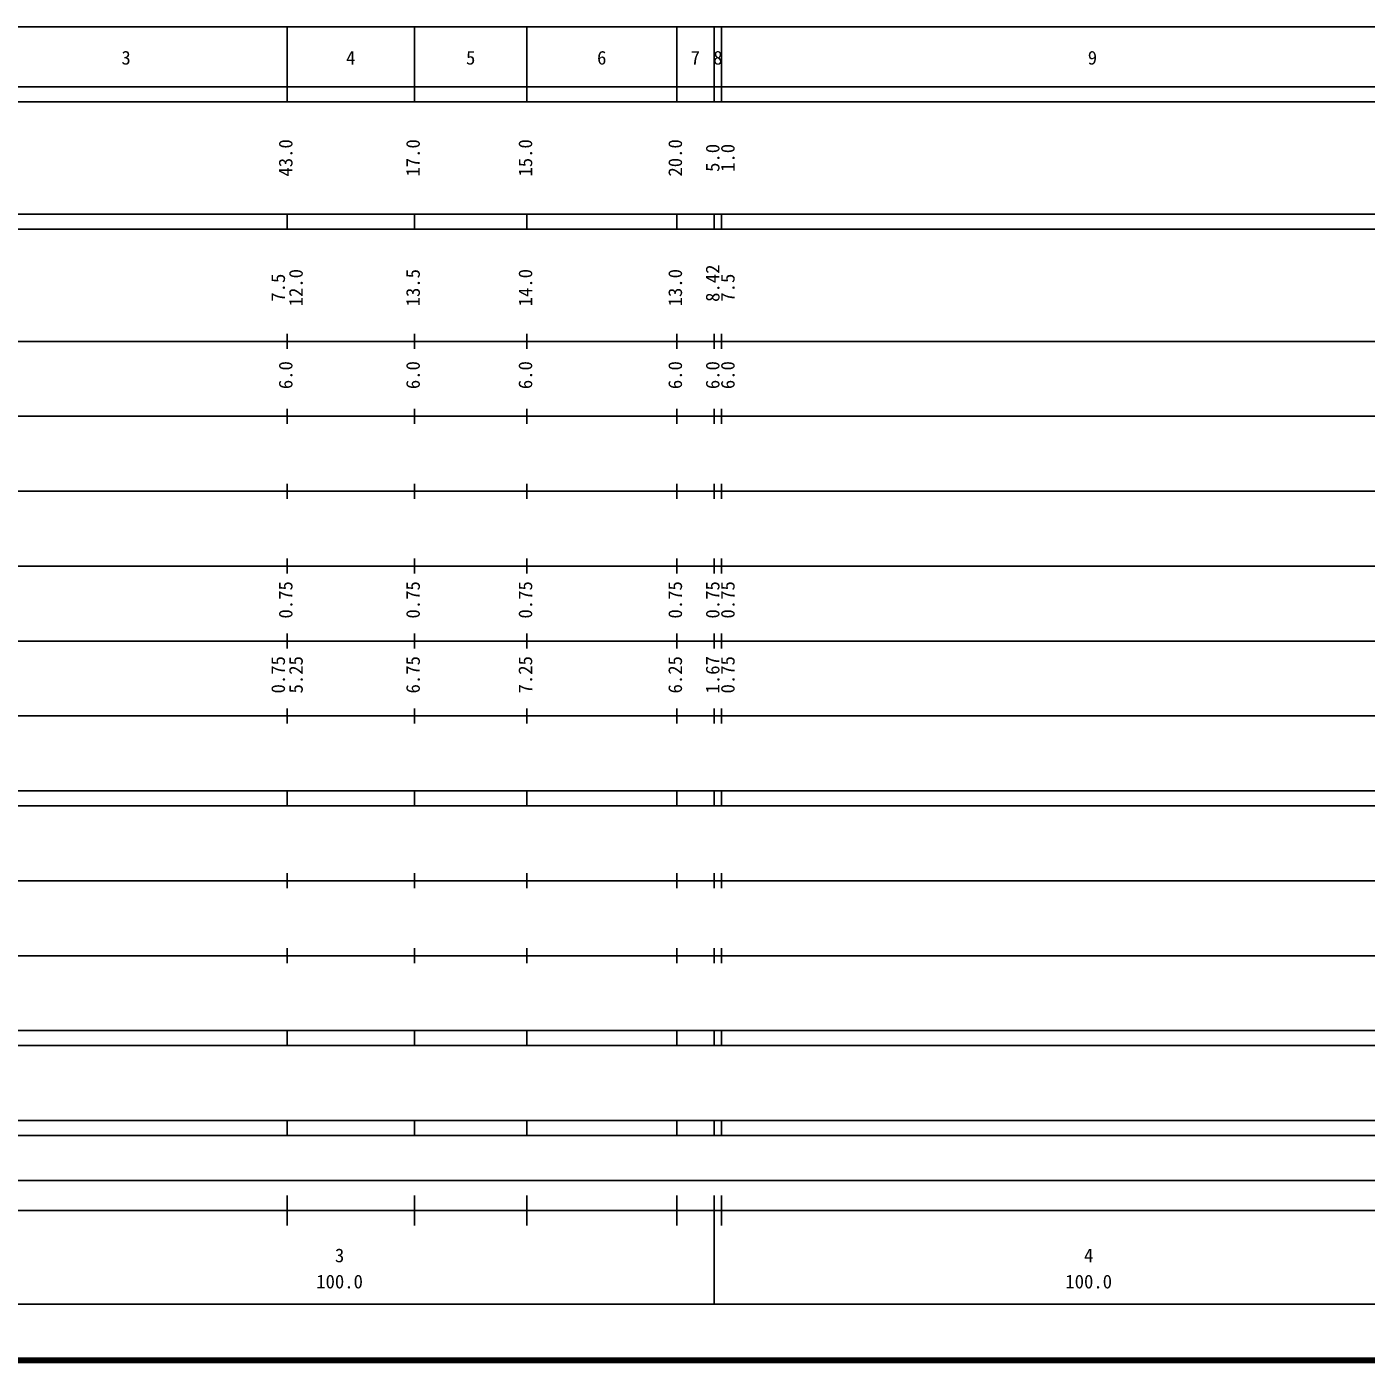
# Model space of a CAD drawing. Units: millimetres, scale not verified. Extents: x 40000 to 680000, y 20000 to 380000.
# Drawn here: x 276246 to 455046, y 20000 to 198000 of the extents above; entities that cross this region are included whole.
import ezdxf
from ezdxf.enums import TextEntityAlignment as Align

# ---------------------------------------------------------------- set-up
doc = ezdxf.new("R2010")
doc.units = ezdxf.units.MM
doc.header["$LTSCALE"] = 1000
doc.layers.add('M-TTL', color=2, linetype='Continuous', lineweight=140)
doc.layers.add('M-TTL-BAND', color=7, linetype='Continuous', lineweight=25)
doc.styles.add('ＭＳ ゴシック', font='')
doc.styles.get('ＭＳ ゴシック').set_extended_font_data('MS Gothic')

msp = doc.modelspace()

# ---------------------------------------------------------------- linework, layer by layer
at = {"layer": 'M-TTL'}
msp.add_line((40000, 20000), (680000, 20000), dxfattribs=at)
at = {"layer": 'M-TTL-BAND'}
for p, q in [((68000, 198000), (579000, 198000)), ((311000, 188000), (311000, 198000)), ((328000, 188000), (328000, 198000)), ((343000, 188000), (343000, 198000)), ((363000, 188000), (363000, 198000)), ((368000, 188000), (368000, 198000)), ((369000, 188000), (369000, 198000)), ((40000, 190000), (579000, 190000)), ((40000, 188000), (579000, 188000)), ((40000, 173000), (579000, 173000)), ((311000, 171000), (311000, 173000)), ((328000, 171000), (328000, 173000)), ((343000, 171000), (343000, 173000)), ((363000, 171000), (363000, 173000)), ((368000, 171000), (368000, 173000)), ((369000, 171000), (369000, 173000)), ((40000, 171000), (579000, 171000)), ((40000, 156000), (579000, 156000)), ((311000, 155000), (311000, 157000)), ((328000, 155000), (328000, 157000)), ((343000, 155000), (343000, 157000)), ((363000, 155000), (363000, 157000)), ((368000, 155000), (368000, 157000)), ((369000, 155000), (369000, 157000)), ((311000, 145000), (311000, 147000)), ((328000, 145000), (328000, 147000)), ((343000, 145000), (343000, 147000)), ((363000, 145000), (363000, 147000)), ((368000, 145000), (368000, 147000)), ((369000, 145000), (369000, 147000)), ((46000, 146000), (579000, 146000)), ((52000, 136000), (579000, 136000)), ((311000, 135000), (311000, 137000)), ((328000, 135000), (328000, 137000)), ((343000, 135000), (343000, 137000)), ((363000, 135000), (363000, 137000)), ((368000, 135000), (368000, 137000)), ((369000, 135000), (369000, 137000)), ((311000, 125000), (311000, 127000)), ((328000, 125000), (328000, 127000)), ((343000, 125000), (343000, 127000)), ((363000, 125000), (363000, 127000)), ((368000, 125000), (368000, 127000)), ((369000, 125000), (369000, 127000)), ((46000, 126000), (579000, 126000)), ((311000, 115000), (311000, 117000)), ((328000, 115000), (328000, 117000)), ((343000, 115000), (343000, 117000)), ((363000, 115000), (363000, 117000)), ((368000, 115000), (368000, 117000)), ((369000, 115000), (369000, 117000)), ((52000, 116000), (579000, 116000)), ((46000, 106000), (579000, 106000)), ((311000, 105000), (311000, 107000)), ((328000, 105000), (328000, 107000)), ((343000, 105000), (343000, 107000)), ((363000, 105000), (363000, 107000)), ((368000, 105000), (368000, 107000)), ((369000, 105000), (369000, 107000)), ((40000, 96000), (579000, 96000)), ((311000, 94000), (311000, 96000)), ((328000, 94000), (328000, 96000)), ((343000, 94000), (343000, 96000)), ((363000, 94000), (363000, 96000)), ((368000, 94000), (368000, 96000)), ((369000, 94000), (369000, 96000)), ((40000, 94000), (579000, 94000)), ((311000, 83000), (311000, 85000)), ((328000, 83000), (328000, 85000)), ((343000, 83000), (343000, 85000)), ((363000, 83000), (363000, 85000)), ((368000, 83000), (368000, 85000)), ((369000, 83000), (369000, 85000)), ((49000, 84000), (579000, 84000)), ((40000, 74000), (579000, 74000)), ((311000, 73000), (311000, 75000)), ((328000, 73000), (328000, 75000)), ((343000, 73000), (343000, 75000)), ((363000, 73000), (363000, 75000)), ((368000, 73000), (368000, 75000)), ((369000, 73000), (369000, 75000)), ((40000, 64000), (579000, 64000)), ((311000, 62000), (311000, 64000)), ((328000, 62000), (328000, 64000)), ((343000, 62000), (343000, 64000)), ((363000, 62000), (363000, 64000)), ((368000, 62000), (368000, 64000)), ((369000, 62000), (369000, 64000)), ((40000, 62000), (579000, 62000)), ((40000, 52000), (579000, 52000)), ((311000, 50000), (311000, 52000)), ((328000, 50000), (328000, 52000)), ((343000, 50000), (343000, 52000)), ((363000, 50000), (363000, 52000)), ((368000, 50000), (368000, 52000)), ((369000, 50000), (369000, 52000)), ((40000, 50000), (579000, 50000)), ((71000, 44000), (565000, 44000)), ((311000, 38000), (311000, 42000)), ((328000, 38000), (328000, 42000)), ((343000, 38000), (343000, 42000)), ((363000, 38000), (363000, 42000)), ((368000, 27500), (368000, 42000)), ((369000, 38000), (369000, 42000)), ((40000, 40000), (579000, 40000)), ((68000, 27500), (579000, 27500))]:
    msp.add_line(p, q, dxfattribs=at)

# ---------------------------------------------------------------- texts
at = {"layer": 'M-TTL-BAND', "style": 'ＭＳ ゴシック'}
for s, p in [('3', (289500, 192405)), ('4', (319500, 192405)), ('5', (335500, 192405)), ('6', (353000, 192405)), ('7', (365500, 192405)), ('8', (368500, 192405)), ('9', (418500, 192405)), ('3', (318000, 32523)), ('4', (418000, 32523)), ('100.0', (318000, 29033)), ('100.0', (418000, 29033))]:
    msp.add_text(s, height=1833, dxfattribs=at).set_placement(p, align=Align.BOTTOM_CENTER)
for s, p in [('43.0', (312263, 180500)), ('17.0', (329263, 180500)), ('15.0', (344263, 180500)), ('20.0', (364263, 180500)), ('5.0', (369263, 180500)), ('1.0', (371284, 180500)), ('7.5', (311263, 163174)), ('12.0', (313633, 163174)), ('13.5', (329263, 163174)), ('14.0', (344263, 163174)), ('13.0', (364263, 163174)), ('8.42', (369263, 163773)), ('7.5', (371284, 163174)), ('6.0', (312263, 151500)), ('6.0', (329263, 151500)), ('6.0', (344263, 151500)), ('6.0', (364263, 151500)), ('6.0', (369263, 151500)), ('6.0', (371284, 151500)), ('0.75', (312263, 121500)), ('0.75', (329263, 121500)), ('0.75', (344263, 121500)), ('0.75', (364263, 121500)), ('0.75', (369263, 121500)), ('0.75', (371284, 121500)), ('0.75', (311263, 111500)), ('5.25', (313633, 111500)), ('6.75', (329263, 111500)), ('7.25', (344263, 111500)), ('6.25', (364263, 111500)), ('1.67', (369263, 111500)), ('0.75', (371284, 111500))]:
    msp.add_text(s, height=1833, rotation=90, dxfattribs=at).set_placement(p, align=Align.BOTTOM_CENTER)

doc.saveas('drawing.dxf')
